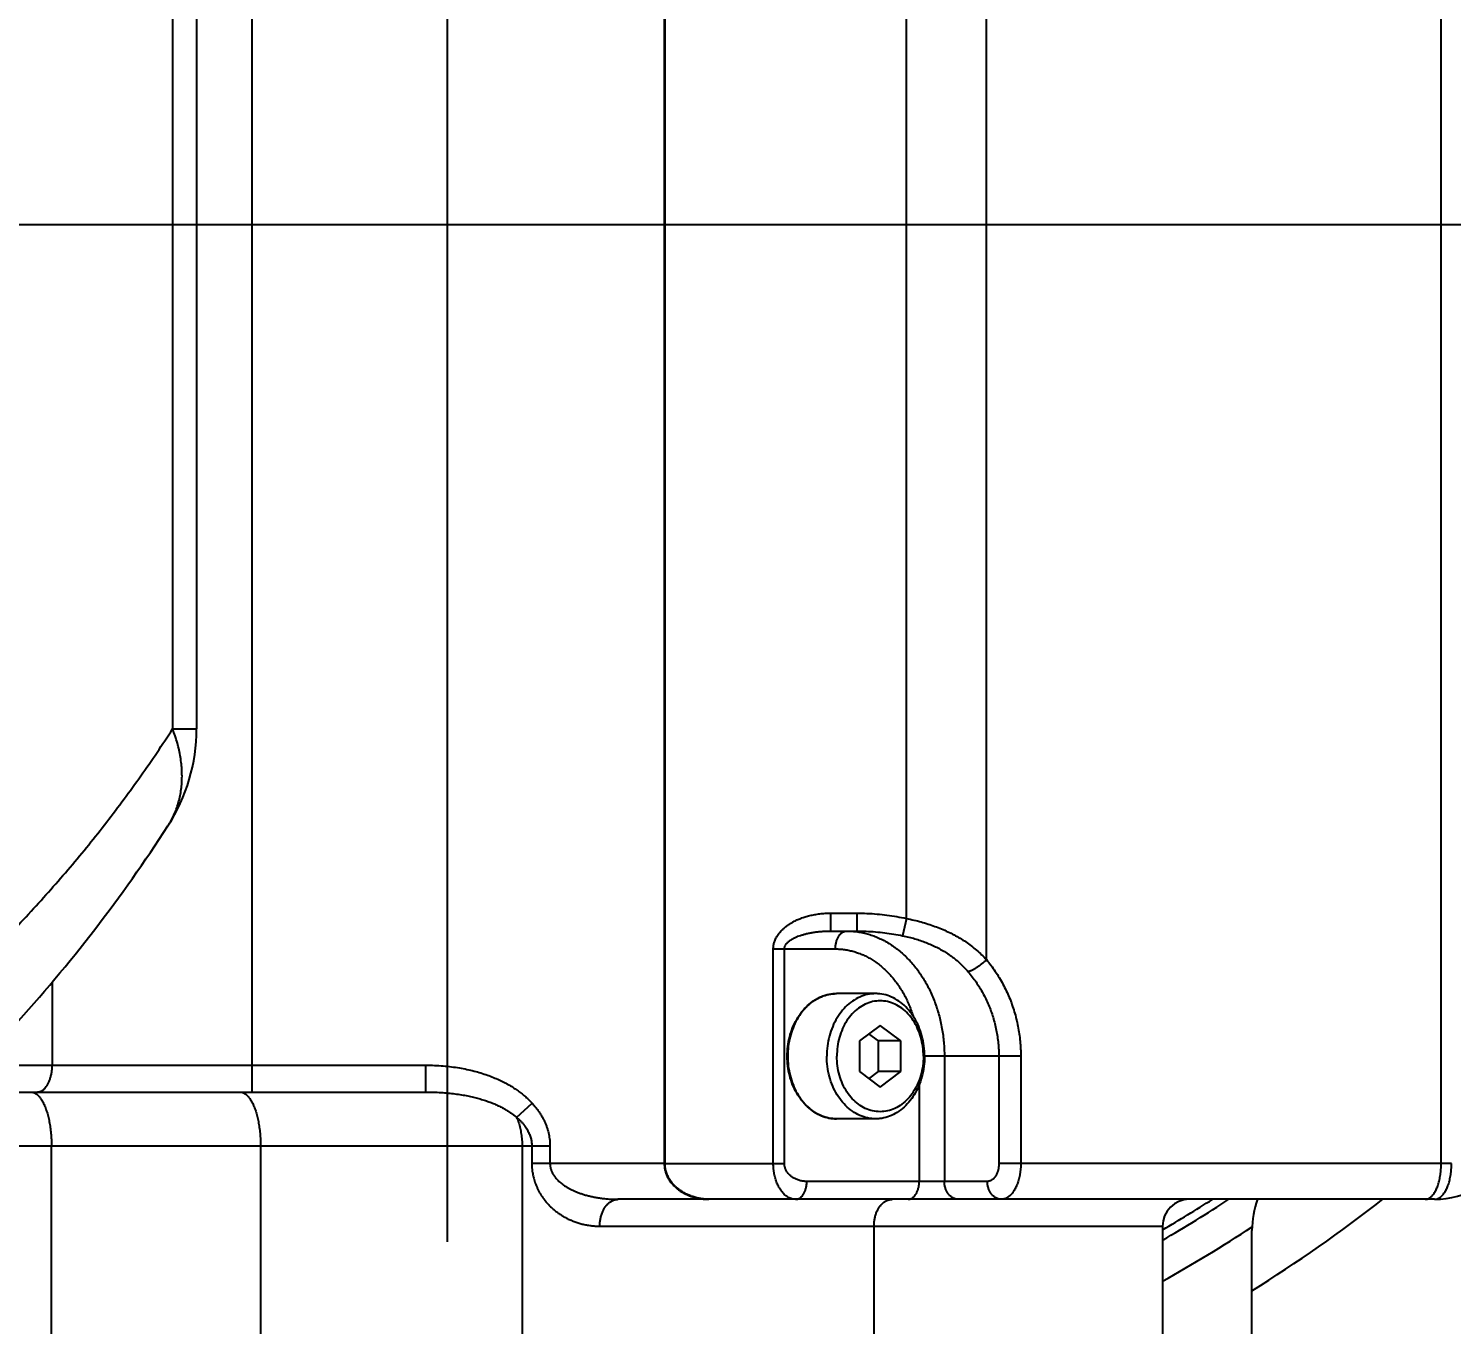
# Model space of a CAD drawing. Extents: x 0 to 3364, y 0 to 2376.
# Drawn here: x 1800.1 to 1879.7, y 1853 to 1925.4 of the extents above; entities that cross this region are included whole.
import ezdxf

# ---------------------------------------------------------------- set-up
doc = ezdxf.new("R2010")
doc.units = 0
doc.header["$LTSCALE"] = 185.02
doc.header["$PDMODE"] = 3
doc.header["$PDSIZE"] = 0.3125
doc.linetypes.add('CENTER', pattern=[0.6, 0.375, -0.075, 0.075, -0.075])
doc.layers.get('0').update_dxf_attribs({"linetype": 'CONTINUOUS'})
doc.layers.get('DEFPOINTS').update_dxf_attribs({"linetype": 'CONTINUOUS'})
doc.layers.add('95_ALL_DIM', color=7, linetype='CONTINUOUS')
doc.layers.add('DEFAULT_1', color=7, linetype='CENTER')
doc.styles.get("Standard").update_dxf_attribs({"font": 'txt', "width": 0.8})
doc.dimstyles.new('DIMSTYLE_5', dxfattribs={"dimtxt": 16, "dimasz": 6, "dimexe": 0.18, "dimexo": 0.0625, "dimgap": 0.09, "dimtad": 1, "dimdec": 3, "dimdsep": 46, "dimtxsty": 'Standard', "dimblk": 'OPEN', "dimblk1": 'OPEN', "dimblk2": 'OPEN', "dimcen": 0.09, "dimadec": 0, "dimazin": 0, "dimtp": 0.2, "dimtm": 0.2, "dimtfac": 1, "dimtdec": 3, "dimtofl": 0, "dimtmove": 0, "dimatfit": 3, "dimldrblk": 'OPEN', "dimfxl": 1, "dimtolj": 1, "dimarcsym": 0})

# ---------------------------------------------------------------- blocks, each defined once
blk = doc.blocks.new('_OPEN')
at = {"color": 0, "linetype": 'ByBlock'}
for p, q in [((0, 0), (-1, 0.233)), ((-1, -0.233), (0, 0)), ((-1, 0), (0, 0))]:
    blk.add_line(p, q, dxfattribs=at)
blk = doc.blocks.new('*D19')
at = {"layer": '95_ALL_DIM', "color": 0, "transparency": 16777216}
for p, q in [((2091.024, 1945.458), (2091.024, 1951.458)), ((1750.005, 1939.458), (2091.204, 1939.458)), ((1750.005, 1914.458), (2091.204, 1914.458)), ((2091.024, 1908.458), (2091.024, 1902.458))]:
    blk.add_line(p, q, dxfattribs=at)
at = {"layer": 'DEFPOINTS', "color": 0, "transparency": 16777216}
for p in [(1749.942, 1939.458), (1749.942, 1914.458), (2091.024, 1914.458)]:
    blk.add_point(p, dxfattribs=at)
at = {"layer": '95_ALL_DIM', "color": 0, "transparency": 16777216, "xscale": 6, "yscale": 6, "zscale": 6}
for p, rotation in [((2091.024, 1939.458), 270), ((2091.024, 1914.458), 90)]:
    blk.add_blockref('_OPEN', p, dxfattribs=dict(at, rotation=rotation))
at = {"layer": '95_ALL_DIM', "color": 0, "transparency": 16777216, "insert": (2082.934, 1926.741), "char_height": 16, "attachment_point": 5, "rotation": 90}
blk.add_mtext('\\A1;25', dxfattribs=at)

msp = doc.modelspace()

# ---------------------------------------------------------------- linework, layer by layer
for p, q in [((1835.6676, 1991.9577), (1835.6676, 1861.9577)), ((1835.7116, 1861.9577), (1835.7116, 1991.9577)), ((1879.1001, 1861.9577), (1879.1001, 1991.9577)), ((1812.6385, 1865.9577), (1812.6385, 1987.9577)), ((1853.6793, 1873.361), (1853.6793, 1980.5543)), ((1849.2071, 1875.6597), (1849.2071, 1978.2556)), ((1808.1842, 1967.6516), (1808.1842, 1886.2637)), ((1809.5239, 1967.6516), (1809.5239, 1886.2637)), ((1808.1842, 1886.2637), (1809.5239, 1886.2637)), ((1844.9655, 1875.9577), (1846.4372, 1875.9577)), ((1844.9655, 1875.9577), (1844.9655, 1874.9577)), ((1846.4372, 1875.9577), (1846.4372, 1874.9577)), ((1849.2071, 1875.6597), (1848.996, 1874.6969)), ((1844.9655, 1874.9577), (1846.4372, 1874.9577)), ((1841.7639, 1873.9577), (1845.2382, 1873.9577)), ((1841.7639, 1861.9577), (1841.7639, 1873.9577)), ((1842.3886, 1861.9577), (1842.3886, 1873.9576)), ((1801.4547, 1872.1036), (1801.4547, 1867.4577)), ((1847.4871, 1871.4577), (1845.3006, 1871.4577)), ((1847.7369, 1869.6777), (1846.5738, 1868.8177)), ((1848.9001, 1868.8177), (1847.7369, 1869.6777)), ((1846.5738, 1868.8177), (1846.5738, 1867.0977)), ((1847.6507, 1868.8177), (1847.1122, 1869.2158)), ((1848.9001, 1868.8177), (1847.6507, 1868.8177)), ((1847.6507, 1867.0977), (1847.6507, 1868.8177)), ((1848.9001, 1867.0977), (1848.9001, 1868.8177)), ((1855.6007, 1867.9577), (1850.2201, 1867.9577)), ((1851.3289, 1867.9577), (1851.3289, 1860.9577)), ((1854.3726, 1867.9576), (1854.3726, 1861.9577)), ((1855.6007, 1867.9577), (1855.6007, 1861.9577)), ((1781.182, 1867.4577), (1822.3356, 1867.4577)), ((1822.3356, 1865.9577), (1822.3356, 1867.4577)), ((1846.5738, 1867.0977), (1847.7369, 1866.2377)), ((1847.1122, 1866.6995), (1847.6507, 1867.0977)), ((1848.9001, 1867.0977), (1847.6507, 1867.0977)), ((1847.7369, 1866.2377), (1848.9001, 1867.0977)), ((1849.9234, 1866.3745), (1849.9234, 1860.9577)), ((1772.5239, 1865.9577), (1822.3356, 1865.9577)), ((1827.4171, 1864.5402), (1828.2803, 1865.3314)), ((1847.4871, 1864.4577), (1845.3006, 1864.4577)), ((1772.5239, 1862.9577), (1829.2797, 1862.9577)), ((1801.4124, 1841.9577), (1801.4124, 1862.9577)), ((1813.1003, 1862.9577), (1813.1003, 1841.9577)), ((1827.7228, 1862.9577), (1827.7228, 1841.9577)), ((1828.2636, 1862.9576), (1828.2636, 1861.9577)), ((1829.2797, 1862.9577), (1829.2797, 1861.9577)), ((1835.6676, 1861.9577), (1828.2636, 1861.9577)), ((1835.7116, 1861.9577), (1842.3886, 1861.9577)), ((1879.6798, 1861.9577), (1854.3726, 1861.9577)), ((1853.7337, 1860.9577), (1843.6386, 1860.9577)), ((1878.7274, 1859.9577), (1833.0806, 1859.9577)), ((1832.0645, 1858.4577), (1863.5239, 1858.4577)), ((1847.3933, 1858.4577), (1847.3933, 1841.9577)), ((1863.5239, 1858.4577), (1863.5239, 1841.9577)), ((1868.5239, 1850.9577), (1868.5239, 1858.219))]:
    msp.add_line(p, q)
for centre, radius, start, end in [((1799.5239, 1886.2637), 10, 327.14012, 360), ((1736.5239, 1926.9577), 85, 317.569236, 327.14012), ((1878.7274, 1864.9577), 5, 269.999977, 329.2), ((1865.0239, 1858.4577), 1.5, 90, 180), ((1823.5239, 1926.9577), 80, 300.000217, 303.122204), ((1823.5239, 1926.9577), 79.5, 300.210819, 302.562345), ((1873.5239, 1858.219), 5, 159.651408, 180), ((1823.5239, 1926.9577), 85, 301.96602, 307.978632), ((1823.5239, 1926.9577), 82, 299.19667, 303.286465)]:
    msp.add_arc(centre, radius, start, end)
for points, start_tangent, end_tangent in [([(1799.1316, 1874.8551), (1800.2724, 1876.0628), (1801.3796, 1877.288), (1802.4532, 1878.5298), (1803.493, 1879.7869), (1804.4986, 1881.0578), (1805.4702, 1882.3415), (1806.408, 1883.6375), (1807.3127, 1884.9452), (1808.1842, 1886.2637)], (0.694701, 0.7192986), (0.542586, 0.8400003)), ([(1807.9239, 1880.8378), (1808.1005, 1881.1346), (1808.2553, 1881.4444), (1808.3878, 1881.7664), (1808.4979, 1882.0999), (1808.5852, 1882.4439), (1808.6494, 1882.7977), (1808.6905, 1883.1603), (1808.7083, 1883.5307), (1808.7027, 1883.9081), (1808.6738, 1884.2915), (1808.6217, 1884.6799), (1808.5464, 1885.0723), (1808.4482, 1885.4677), (1808.3274, 1885.8652), (1808.1842, 1886.2637)], (0.5425864, 0.84), (-0.3604909, 0.9327627)), ([(1841.7639, 1873.9577), (1841.7666, 1874.0405), (1841.7751, 1874.1251), (1841.79, 1874.2125), (1841.8121, 1874.3035), (1841.8427, 1874.3988), (1841.8831, 1874.4983), (1841.9347, 1874.6021), (1841.9987, 1874.7095), (1842.0764, 1874.8195), (1842.1687, 1874.9311), (1842.2764, 1875.0431), (1842.4006, 1875.1546), (1842.5424, 1875.2649), (1842.703, 1875.3727), (1842.8833, 1875.4769), (1843.0838, 1875.5758), (1843.3047, 1875.6675), (1843.5455, 1875.7502), (1843.8043, 1875.8215), (1844.0781, 1875.8793), (1844.3644, 1875.9221), (1844.661, 1875.9486), (1844.9655, 1875.9577)], (0.000018, 1), (1, -0.0000056)), ([(1846.4372, 1875.9577), (1847.0021, 1875.9455), (1847.5633, 1875.9092), (1848.119, 1875.8491), (1848.6675, 1875.7658), (1849.2071, 1875.6597)], (1, -0.0000003), (0.9767894, -0.2142019)), ([(1849.2071, 1875.6597), (1849.6255, 1875.5694), (1850.0292, 1875.4666), (1850.4213, 1875.3502), (1850.8017, 1875.2199), (1851.1692, 1875.0759), (1851.525, 1874.9173), (1851.8696, 1874.7435), (1852.2022, 1874.5543), (1852.5235, 1874.3488), (1852.8327, 1874.1266), (1853.1288, 1873.888), (1853.4112, 1873.6328), (1853.6793, 1873.361)], (0.9810751, -0.1936276), (0.6813685, -0.7319406)), ([(1842.3886, 1873.9576), (1842.3908, 1873.9991), (1842.3976, 1874.0414), (1842.4096, 1874.0851), (1842.4274, 1874.1306), (1842.452, 1874.1782), (1842.4845, 1874.228), (1842.526, 1874.2799), (1842.5776, 1874.3336), (1842.6401, 1874.3886), (1842.7144, 1874.4444), (1842.8011, 1874.5004), (1842.901, 1874.5561), (1843.0152, 1874.6113), (1843.1445, 1874.6652), (1843.2895, 1874.7173), (1843.451, 1874.7667), (1843.6288, 1874.8126), (1843.8226, 1874.8539), (1844.0308, 1874.8896), (1844.2512, 1874.9185), (1844.4817, 1874.9399), (1844.7204, 1874.9531), (1844.9654, 1874.9577)], (0.0000117, 1), (1, -0.000001)), ([(1845.2382, 1873.9577), (1845.2408, 1874.0499), (1845.2488, 1874.1414), (1845.262, 1874.2313), (1845.2803, 1874.3189), (1845.3036, 1874.4034), (1845.3317, 1874.4841), (1845.3643, 1874.5603), (1845.4012, 1874.6313), (1845.442, 1874.6967), (1845.4864, 1874.7557), (1845.534, 1874.8079), (1845.5844, 1874.8528), (1845.6372, 1874.8901), (1845.6919, 1874.9195), (1845.7481, 1874.9406), (1845.8052, 1874.9534), (1845.8628, 1874.9577)], (0, 1), (1, 0)), ([(1845.8628, 1874.9577), (1846.1693, 1874.9466), (1846.4748, 1874.9136), (1846.7784, 1874.8588), (1847.0792, 1874.7821), (1847.376, 1874.6841), (1847.6682, 1874.5648), (1847.9546, 1874.4248), (1848.2345, 1874.2644), (1848.5069, 1874.0842), (1848.771, 1873.8847), (1849.0259, 1873.6666), (1849.2709, 1873.4305), (1849.5052, 1873.1771), (1849.728, 1872.9074), (1849.9386, 1872.6221), (1850.1364, 1872.3221), (1850.3208, 1872.0083), (1850.4911, 1871.6819), (1850.6469, 1871.3437), (1850.7876, 1870.9948), (1850.9129, 1870.6364), (1851.0222, 1870.2696), (1851.1153, 1869.8955), (1851.1919, 1869.5153), (1851.2517, 1869.1302), (1851.2946, 1868.7414), (1851.3203, 1868.3501), (1851.3289, 1867.9577)], (1, 0), (0, -1)), ([(1846.4372, 1874.9577), (1846.9591, 1874.947), (1847.4775, 1874.9152), (1847.9908, 1874.8627), (1848.4975, 1874.7898), (1848.996, 1874.6969)], (1, -0.0000002), (0.9791017, -0.2033712)), ([(1848.996, 1874.6969), (1849.3434, 1874.6179), (1849.6777, 1874.5279), (1850.0014, 1874.4261), (1850.3147, 1874.3121), (1850.6166, 1874.1861), (1850.9081, 1874.0474), (1851.1898, 1873.8953), (1851.4609, 1873.7297), (1851.7222, 1873.5499), (1851.973, 1873.3555), (1852.2126, 1873.1467), (1852.4404, 1872.9234), (1852.6562, 1872.6856)], (0.9791014, -0.2033727), (0.6499951, -0.7599384)), ([(1845.2382, 1873.9577), (1845.5008, 1873.9482), (1845.7627, 1873.9199), (1846.0229, 1873.8729), (1846.2807, 1873.8072), (1846.5352, 1873.7232), (1846.7856, 1873.621), (1847.0311, 1873.5009), (1847.271, 1873.3635), (1847.5045, 1873.209), (1847.7308, 1873.038), (1847.9494, 1872.851), (1848.1593, 1872.6486), (1848.3601, 1872.4315), (1848.5511, 1872.2003), (1848.7316, 1871.9557), (1848.9012, 1871.6986), (1849.0592, 1871.4297), (1849.2052, 1871.1498), (1849.3388, 1870.86), (1849.4594, 1870.5609), (1849.5667, 1870.2537), (1849.5833, 1870.2019)], (1, 0), (0.3003932, -0.9538154)), ([(1853.6793, 1873.361), (1853.6158, 1873.2966), (1853.5488, 1873.2327), (1853.4791, 1873.17), (1853.4072, 1873.109), (1853.3337, 1873.0503), (1853.2593, 1872.9943), (1853.1846, 1872.9415), (1853.1104, 1872.8925), (1853.0373, 1872.8477), (1852.9658, 1872.8074), (1852.8968, 1872.7721), (1852.8308, 1872.742), (1852.7683, 1872.7174), (1852.7099, 1872.6986), (1852.6562, 1872.6856)], (-0.6905992, -0.7232377), (-0.9815801, -0.1910509)), ([(1853.6793, 1873.361), (1853.9352, 1873.0387), (1854.1748, 1872.7022), (1854.3974, 1872.3527), (1854.6024, 1871.9914), (1854.7893, 1871.6191), (1854.9577, 1871.2369), (1855.1071, 1870.8459), (1855.2373, 1870.4475), (1855.3479, 1870.0424), (1855.4387, 1869.6315), (1855.5096, 1869.2159), (1855.5603, 1868.7973), (1855.5906, 1868.3774), (1855.6007, 1867.9577)], (0.6422053, -0.7665326), (0.000002, -1)), ([(1852.6562, 1872.6856), (1852.8848, 1872.4036), (1853.0989, 1872.1091), (1853.2977, 1871.8033), (1853.4808, 1871.4872), (1853.6478, 1871.1614), (1853.7982, 1870.827), (1853.9317, 1870.4849), (1854.048, 1870.1363), (1854.1467, 1869.7818), (1854.2279, 1869.4223), (1854.2912, 1869.0587), (1854.3365, 1868.6924), (1854.3636, 1868.3249), (1854.3726, 1867.9576)], (0.6499932, -0.75994), (0.0000007, -1)), ([(1842.5457, 1867.9577), (1842.5796, 1868.5059), (1842.6807, 1869.0407), (1842.8464, 1869.5488), (1843.0727, 1870.0177), (1843.3541, 1870.4357), (1843.6835, 1870.7922), (1844.0525, 1871.0785), (1844.4517, 1871.2877), (1844.8711, 1871.4149), (1845.3006, 1871.4577)], (0, 1), (1, 0)), ([(1845.3006, 1871.4577), (1844.8731, 1871.4146), (1844.4561, 1871.2864), (1844.0598, 1871.0761), (1843.6942, 1870.7892), (1843.3682, 1870.4327), (1843.0897, 1870.0152), (1842.8655, 1869.5466), (1842.7013, 1869.0389), (1842.6012, 1868.505), (1842.5676, 1867.9577)], (-1, 0), (0, -1)), ([(1847.4871, 1871.4576), (1847.2614, 1871.4457), (1846.8161, 1871.3506), (1846.3892, 1871.1629), (1845.9922, 1870.8877), (1845.636, 1870.5327), (1845.3303, 1870.1074), (1845.0834, 1869.6235), (1844.9021, 1869.0941), (1844.7913, 1868.5337), (1844.754, 1867.9577)], (-1, 0), (0, -1)), ([(1850.2201, 1867.9577), (1850.1828, 1868.5337), (1850.072, 1869.0941), (1849.8907, 1869.6235), (1849.6438, 1870.1074), (1849.3381, 1870.5327), (1848.9819, 1870.8877), (1848.5849, 1871.1629), (1848.158, 1871.3506), (1847.7127, 1871.4457), (1847.4871, 1871.4576)], (0, 1), (-1, 0)), ([(1850.1576, 1867.9577), (1850.1209, 1868.496), (1850.0116, 1869.0179), (1849.8333, 1869.5077), (1849.5913, 1869.9503), (1849.2929, 1870.3324), (1848.9473, 1870.6423), (1848.5649, 1870.8707), (1848.1573, 1871.0106), (1847.7369, 1871.0577), (1847.3166, 1871.0106), (1846.909, 1870.8707), (1846.5266, 1870.6423), (1846.1809, 1870.3324), (1845.8826, 1869.9503), (1845.6406, 1869.5077), (1845.4622, 1869.0179), (1845.353, 1868.496), (1845.3162, 1867.9577)], (0, 1), (0, -1)), ([(1845.3006, 1864.4577), (1844.8713, 1864.5003), (1844.4519, 1864.6276), (1844.0526, 1864.8367), (1843.6834, 1865.1232), (1843.3539, 1865.4799), (1843.0725, 1865.8981), (1842.8461, 1866.3671), (1842.6805, 1866.8751), (1842.5796, 1867.4097), (1842.5457, 1867.9577)], (-1, 0), (0, 1)), ([(1842.5676, 1867.9577), (1842.6012, 1867.4103), (1842.7013, 1866.8764), (1842.8655, 1866.3687), (1843.0897, 1865.9001), (1843.3682, 1865.4826), (1843.6942, 1865.1261), (1844.0598, 1864.8392), (1844.4561, 1864.629), (1844.8731, 1864.5007), (1845.3006, 1864.4577)], (0, -1), (1, 0)), ([(1847.4871, 1864.4577), (1847.2614, 1864.4696), (1846.8161, 1864.5648), (1846.3892, 1864.7524), (1845.9922, 1865.0276), (1845.636, 1865.3826), (1845.3303, 1865.8079), (1845.0834, 1866.2918), (1844.9021, 1866.8212), (1844.7913, 1867.3816), (1844.754, 1867.9577)], (-1, 0), (0, 1)), ([(1850.1576, 1867.9577), (1850.1209, 1867.4193), (1850.0116, 1866.8974), (1849.8333, 1866.4077), (1849.5913, 1865.965), (1849.2929, 1865.5829), (1848.9473, 1865.273), (1848.5649, 1865.0446), (1848.1573, 1864.9047), (1847.7369, 1864.8577), (1847.3166, 1864.9047), (1846.909, 1865.0446), (1846.5266, 1865.273), (1846.1809, 1865.5829), (1845.8826, 1865.965), (1845.6406, 1866.4077), (1845.4622, 1866.8974), (1845.353, 1867.4193), (1845.3162, 1867.9577)], (0, -1), (0, 1)), ([(1850.2201, 1867.9577), (1850.1828, 1867.3816), (1850.072, 1866.8212), (1849.8907, 1866.2918), (1849.6438, 1865.8079), (1849.3381, 1865.3826), (1848.9819, 1865.0276), (1848.5849, 1864.7524), (1848.158, 1864.5648), (1847.7127, 1864.4696), (1847.4871, 1864.4577)], (0, -1), (-1, 0)), ([(1800.6159, 1865.9577), (1800.6731, 1865.9611), (1800.7301, 1865.9716), (1800.7865, 1865.989), (1800.8422, 1866.0133), (1800.8968, 1866.0443), (1800.95, 1866.0818), (1801.0018, 1866.1258), (1801.0517, 1866.176), (1801.0996, 1866.2322), (1801.1452, 1866.2941), (1801.1884, 1866.3614), (1801.2289, 1866.4338), (1801.2665, 1866.511), (1801.3011, 1866.5926), (1801.3325, 1866.6783), (1801.3606, 1866.7676), (1801.3852, 1866.8601), (1801.4062, 1866.9553), (1801.4236, 1867.053), (1801.4371, 1867.1525), (1801.4468, 1867.2534), (1801.4527, 1867.3553), (1801.4547, 1867.4577)], (1, 0), (0, 1)), ([(1822.3356, 1867.4577), (1822.8318, 1867.4475), (1823.3104, 1867.4179), (1823.771, 1867.3701), (1824.2134, 1867.3053), (1824.6365, 1867.2247), (1825.0388, 1867.13), (1825.42, 1867.0224), (1825.78, 1866.9033), (1826.1187, 1866.774), (1826.4364, 1866.6358), (1826.7334, 1866.4898), (1827.0102, 1866.3372), (1827.2672, 1866.1788), (1827.5052, 1866.0158), (1827.7247, 1865.8489), (1827.9264, 1865.6789), (1828.1113, 1865.5063), (1828.2803, 1865.3314)], (1, 0.0000009), (0.6757111, -0.7371666)), ([(1800.2576, 1865.9577), (1800.3247, 1865.9526), (1800.3917, 1865.9374), (1800.4581, 1865.9121), (1800.5239, 1865.8768), (1800.5888, 1865.8316), (1800.6526, 1865.7767), (1800.715, 1865.7123), (1800.7759, 1865.6386), (1800.835, 1865.5557), (1800.8922, 1865.4641), (1800.9472, 1865.364), (1800.9999, 1865.2558), (1801.0501, 1865.1398), (1801.0976, 1865.0164), (1801.1422, 1864.886), (1801.1839, 1864.7491), (1801.2224, 1864.6062), (1801.2577, 1864.4577), (1801.2896, 1864.304), (1801.318, 1864.1459), (1801.3428, 1863.9837), (1801.3639, 1863.8181), (1801.3813, 1863.6495), (1801.3949, 1863.4786), (1801.4046, 1863.3059), (1801.4104, 1863.1321), (1801.4124, 1862.9577)], (1, 0), (0, -1)), ([(1811.9455, 1865.9577), (1812.0126, 1865.9526), (1812.0795, 1865.9374), (1812.146, 1865.9121), (1812.2118, 1865.8768), (1812.2767, 1865.8316), (1812.3404, 1865.7767), (1812.4029, 1865.7123), (1812.4637, 1865.6386), (1812.5229, 1865.5557), (1812.58, 1865.4641), (1812.6351, 1865.364), (1812.6878, 1865.2558), (1812.7379, 1865.1398), (1812.7854, 1865.0164), (1812.8301, 1864.886), (1812.8718, 1864.7491), (1812.9103, 1864.6062), (1812.9456, 1864.4577), (1812.9774, 1864.304), (1813.0058, 1864.1459), (1813.0306, 1863.9837), (1813.0518, 1863.8181), (1813.0691, 1863.6495), (1813.0827, 1863.4786), (1813.0925, 1863.3059), (1813.0983, 1863.1321), (1813.1003, 1862.9577)], (1, 0), (0, -1)), ([(1822.3356, 1865.9577), (1822.7701, 1865.9509), (1823.1872, 1865.9311), (1823.587, 1865.8993), (1823.9694, 1865.8561), (1824.3338, 1865.8024), (1824.6789, 1865.7392), (1825.0048, 1865.6675), (1825.3116, 1865.5881), (1825.5994, 1865.5019), (1825.8686, 1865.4098), (1826.1196, 1865.3124), (1826.353, 1865.2107), (1826.5692, 1865.1051), (1826.769, 1864.9964), (1826.9529, 1864.8852), (1827.1217, 1864.7718), (1827.2761, 1864.6567), (1827.4171, 1864.5401)], (1, 0.0000002), (0.7534668, -0.6574859)), ([(1828.2803, 1865.3314), (1828.4344, 1865.1543), (1828.5741, 1864.9759), (1828.6994, 1864.797), (1828.8105, 1864.6189), (1828.9077, 1864.4424), (1828.9917, 1864.2684), (1829.0633, 1864.0968), (1829.1236, 1863.9276), (1829.1731, 1863.7607), (1829.2125, 1863.5962), (1829.2424, 1863.4338), (1829.2633, 1863.2735), (1829.2757, 1863.1149), (1829.2797, 1862.9577)], (0.6757133, -0.7371645), (0.0000084, -1)), ([(1827.4171, 1864.5401), (1827.4739, 1864.3961), (1827.5253, 1864.2477), (1827.571, 1864.0953), (1827.6109, 1863.9394), (1827.6449, 1863.7804), (1827.6728, 1863.6189), (1827.6946, 1863.4554), (1827.7102, 1863.2904), (1827.7196, 1863.1243), (1827.7228, 1862.9577)], (0.3876865, -0.9217913), (0, -1)), ([(1827.4171, 1864.5401), (1827.5476, 1864.4221), (1827.666, 1864.3031), (1827.7721, 1864.1839), (1827.8662, 1864.0651), (1827.9485, 1863.9475), (1828.0196, 1863.8315), (1828.0803, 1863.7171), (1828.1314, 1863.6043), (1828.1733, 1863.493), (1828.2067, 1863.3833), (1828.232, 1863.2751), (1828.2497, 1863.1682), (1828.2602, 1863.0625), (1828.2636, 1862.9576)], (0.7586973, -0.6514433), (0.0000047, -1)), ([(1828.2636, 1861.9577), (1828.2659, 1861.8368), (1828.2728, 1861.7144), (1828.2846, 1861.5902), (1828.3017, 1861.4637), (1828.3243, 1861.3348), (1828.353, 1861.2031), (1828.3882, 1861.0688), (1828.4305, 1860.9319), (1828.4804, 1860.7925), (1828.5386, 1860.6506), (1828.6056, 1860.5068), (1828.6817, 1860.3619), (1828.767, 1860.217), (1828.8618, 1860.073), (1828.9663, 1859.9302), (1829.0813, 1859.7888), (1829.2072, 1859.6496), (1829.3443, 1859.5131), (1829.4929, 1859.3804), (1829.6531, 1859.2523), (1829.8249, 1859.1298), (1830.0083, 1859.0141), (1830.2029, 1858.9062), (1830.4082, 1858.8075), (1830.6237, 1858.7189), (1830.8485, 1858.6416), (1831.0811, 1858.5768), (1831.3202, 1858.5254), (1831.5645, 1858.4881), (1831.813, 1858.4653), (1832.0645, 1858.4577)], (0.0000073, -1), (1, 0.0000013)), ([(1829.2797, 1861.9577), (1829.282, 1861.8886), (1829.2889, 1861.8187), (1829.3007, 1861.7477), (1829.3177, 1861.6754), (1829.3404, 1861.6017), (1829.3691, 1861.5265), (1829.4043, 1861.4497), (1829.4466, 1861.3715), (1829.4965, 1861.2918), (1829.5547, 1861.2108), (1829.6217, 1861.1286), (1829.6978, 1861.0458), (1829.7831, 1860.963), (1829.8778, 1860.8807), (1829.9824, 1860.7991), (1830.0974, 1860.7183), (1830.2233, 1860.6387), (1830.3604, 1860.5608), (1830.509, 1860.4849), (1830.6691, 1860.4117), (1830.841, 1860.3417), (1831.0243, 1860.2756), (1831.2189, 1860.214), (1831.4243, 1860.1575), (1831.6398, 1860.1069), (1831.8645, 1860.0628), (1832.0972, 1860.0258), (1832.3363, 1859.9964), (1832.5806, 1859.975), (1832.8291, 1859.962), (1833.0806, 1859.9577)], (0.0000058, -1), (1, 0.0000002)), ([(1835.6676, 1861.9577), (1835.6701, 1861.8686), (1835.6776, 1861.7795), (1835.6901, 1861.69), (1835.7079, 1861.6), (1835.7312, 1861.5094), (1835.7603, 1861.4182), (1835.7955, 1861.3262), (1835.8373, 1861.2334), (1835.8861, 1861.1399), (1835.9426, 1861.0459), (1836.0071, 1860.9514), (1836.0805, 1860.8568), (1836.1632, 1860.7624), (1836.2558, 1860.6689), (1836.359, 1860.5769), (1836.4731, 1860.4872), (1836.5985, 1860.4007), (1836.7353, 1860.3184), (1836.8835, 1860.2417), (1837.0427, 1860.1716), (1837.2121, 1860.1095), (1837.3909, 1860.0566), (1837.5776, 1860.0141), (1837.7706, 1859.983), (1837.968, 1859.964), (1838.1676, 1859.9577)], (0, -1), (1, 0)), ([(1838.1676, 1859.958), (1837.9647, 1859.9674), (1837.7221, 1859.9964), (1837.4875, 1860.0434), (1837.2645, 1860.1067), (1837.0556, 1860.1843), (1836.8628, 1860.2737), (1836.687, 1860.3726), (1836.5287, 1860.4786), (1836.3878, 1860.5897), (1836.2635, 1860.7042), (1836.155, 1860.8205), (1836.0612, 1860.9376), (1835.9809, 1861.0546), (1835.9131, 1861.1709), (1835.8566, 1861.2863), (1835.8105, 1861.4005), (1835.774, 1861.5136), (1835.7462, 1861.6256), (1835.7268, 1861.7368), (1835.7154, 1861.8474), (1835.7116, 1861.9577)], (-0.9999012, 0.0140533), (0, 1)), ([(1843.0139, 1859.9577), (1842.9098, 1859.9646), (1842.8066, 1859.9853), (1842.7053, 1860.0195), (1842.6069, 1860.0666), (1842.512, 1860.1259), (1842.4215, 1860.1966), (1842.3358, 1860.2775), (1842.2555, 1860.3678), (1842.1809, 1860.4664), (1842.1123, 1860.5723), (1842.0499, 1860.6844), (1841.9938, 1860.8019), (1841.9439, 1860.9238), (1841.9002, 1861.0495), (1841.8627, 1861.1782), (1841.8314, 1861.3091), (1841.8063, 1861.4412), (1841.7872, 1861.5733), (1841.774, 1861.7042), (1841.7663, 1861.8326), (1841.7639, 1861.9577)], (-1, -0.0000031), (-0.0000429, 1)), ([(1843.6386, 1860.9577), (1843.5345, 1860.9611), (1843.4313, 1860.9715), (1843.3301, 1860.9886), (1843.2316, 1861.0121), (1843.1367, 1861.0418), (1843.0461, 1861.0771), (1842.9605, 1861.1176), (1842.8802, 1861.1627), (1842.8056, 1861.212), (1842.737, 1861.265), (1842.6746, 1861.321), (1842.6184, 1861.3798), (1842.5686, 1861.4407), (1842.5249, 1861.5036), (1842.4874, 1861.5679), (1842.4561, 1861.6334), (1842.431, 1861.6994), (1842.4119, 1861.7655), (1842.3987, 1861.8309), (1842.391, 1861.8951), (1842.3886, 1861.9577)], (-1, 0.0000003), (-0.0000135, 1)), ([(1854.3726, 1861.9577), (1854.3708, 1861.8832), (1854.3655, 1861.8091), (1854.3567, 1861.7359), (1854.3444, 1861.6638), (1854.3287, 1861.5934), (1854.3097, 1861.525), (1854.2875, 1861.459), (1854.2622, 1861.3957), (1854.2339, 1861.3355), (1854.2028, 1861.2788), (1854.1691, 1861.2258), (1854.1329, 1861.1769), (1854.0945, 1861.1323), (1854.054, 1861.0924), (1854.0117, 1861.0573), (1853.9678, 1861.0272), (1853.9226, 1861.0024), (1853.8764, 1860.9829), (1853.8293, 1860.9689), (1853.7816, 1860.9605), (1853.7337, 1860.9577)], (-0.0000043, -1), (-1, -0.0000099)), ([(1855.6007, 1861.9577), (1855.5977, 1861.8087), (1855.5887, 1861.6606), (1855.5737, 1861.5141), (1855.5528, 1861.37), (1855.5261, 1861.2292), (1855.4938, 1861.0924), (1855.456, 1860.9603), (1855.413, 1860.8337), (1855.3649, 1860.7133), (1855.3121, 1860.5999), (1855.2547, 1860.4939), (1855.1932, 1860.3961), (1855.1279, 1860.307), (1855.0591, 1860.2271), (1854.9872, 1860.1569), (1854.9126, 1860.0968), (1854.8358, 1860.0471), (1854.7571, 1860.0081), (1854.677, 1859.9801), (1854.596, 1859.9633), (1854.5146, 1859.9577)], (-0.0000021, -1), (-1, -0.0000021)), ([(1878.2057, 1859.9577), (1878.2759, 1859.9638), (1878.3456, 1859.9823), (1878.4145, 1860.0129), (1878.4821, 1860.0555), (1878.548, 1860.1099), (1878.6117, 1860.1756), (1878.673, 1860.2524), (1878.7314, 1860.3396), (1878.7866, 1860.4368), (1878.8381, 1860.5434), (1878.8858, 1860.6588), (1878.9293, 1860.7821), (1878.9683, 1860.9127), (1879.0026, 1861.0497), (1879.032, 1861.1923), (1879.0563, 1861.3396), (1879.0754, 1861.4908), (1879.0891, 1861.6448), (1879.0974, 1861.8007), (1879.1001, 1861.9577)], (1, 0), (0, 1)), ([(1878.7274, 1859.9577), (1878.8021, 1859.9638), (1878.8764, 1859.9823), (1878.9498, 1860.0129), (1879.0217, 1860.0555), (1879.0919, 1860.1099), (1879.1598, 1860.1756), (1879.225, 1860.2524), (1879.2872, 1860.3396), (1879.346, 1860.4368), (1879.4009, 1860.5434), (1879.4516, 1860.6588), (1879.4979, 1860.7821), (1879.5395, 1860.9127), (1879.576, 1861.0497), (1879.6073, 1861.1923), (1879.6332, 1861.3396), (1879.6535, 1861.4908), (1879.6681, 1861.6448), (1879.6769, 1861.8007), (1879.6798, 1861.9577)], (1, 0), (0, 1)), ([(1843.0139, 1859.9577), (1843.0715, 1859.9619), (1843.1287, 1859.9747), (1843.1849, 1859.9958), (1843.2396, 1860.0252), (1843.2923, 1860.0625), (1843.3428, 1860.1074), (1843.3904, 1860.1596), (1843.4348, 1860.2186), (1843.4756, 1860.284), (1843.5124, 1860.355), (1843.545, 1860.4312), (1843.5731, 1860.5119), (1843.5964, 1860.5964), (1843.6147, 1860.684), (1843.628, 1860.7739), (1843.6359, 1860.8654), (1843.6386, 1860.9577)], (1, 0), (0, 1)), ([(1849.2987, 1859.9577), (1849.3563, 1859.9619), (1849.4135, 1859.9747), (1849.4696, 1859.9958), (1849.5243, 1860.0252), (1849.5771, 1860.0625), (1849.6275, 1860.1074), (1849.6751, 1860.1596), (1849.7195, 1860.2186), (1849.7603, 1860.284), (1849.7972, 1860.355), (1849.8298, 1860.4312), (1849.8579, 1860.5119), (1849.8812, 1860.5964), (1849.8995, 1860.684), (1849.9127, 1860.7739), (1849.9207, 1860.8654), (1849.9234, 1860.9577)], (1, 0), (0, 1)), ([(1852.1098, 1859.9577), (1852.0378, 1859.9619), (1851.9663, 1859.9747), (1851.8961, 1859.9958), (1851.8277, 1860.0252), (1851.7617, 1860.0625), (1851.6987, 1860.1074), (1851.6392, 1860.1596), (1851.5837, 1860.2186), (1851.5327, 1860.284), (1851.4867, 1860.355), (1851.4459, 1860.4312), (1851.4108, 1860.5119), (1851.3817, 1860.5964), (1851.3587, 1860.684), (1851.3422, 1860.7739), (1851.3323, 1860.8654), (1851.3289, 1860.9577)], (-1, 0), (0, 1)), ([(1854.5146, 1859.9577), (1854.4426, 1859.9619), (1854.3711, 1859.9747), (1854.3009, 1859.9958), (1854.2325, 1860.0252), (1854.1665, 1860.0625), (1854.1035, 1860.1074), (1854.044, 1860.1596), (1853.9885, 1860.2186), (1853.9375, 1860.284), (1853.8915, 1860.355), (1853.8507, 1860.4312), (1853.8156, 1860.5119), (1853.7865, 1860.5964), (1853.7635, 1860.684), (1853.747, 1860.7739), (1853.7371, 1860.8654), (1853.7337, 1860.9577)], (-1, 0), (0, 1)), ([(1832.0645, 1858.4577), (1832.0671, 1858.5647), (1832.0749, 1858.6711), (1832.0877, 1858.7765), (1832.1057, 1858.8803), (1832.1286, 1858.9818), (1832.1563, 1859.0808), (1832.1888, 1859.1765), (1832.2258, 1859.2686), (1832.2672, 1859.3566), (1832.3127, 1859.4399), (1832.3621, 1859.5183), (1832.4152, 1859.5913), (1832.4717, 1859.6585), (1832.5313, 1859.7195), (1832.5937, 1859.7742), (1832.6585, 1859.8221), (1832.7255, 1859.8631), (1832.7943, 1859.8969), (1832.8646, 1859.9234), (1832.936, 1859.9424), (1833.0081, 1859.9538), (1833.0806, 1859.9577)], (0, 1), (1, 0)), ([(1838.2116, 1859.9577), (1838.1676, 1859.958)], (-1, 0), (-0.9999012, 0.0140533)), ([(1847.3933, 1858.4577), (1847.3957, 1858.56), (1847.4028, 1858.6619), (1847.4146, 1858.7628), (1847.431, 1858.8623), (1847.452, 1858.96), (1847.4775, 1859.0553), (1847.5073, 1859.1477), (1847.5413, 1859.237), (1847.5793, 1859.3227), (1847.6212, 1859.4043), (1847.6668, 1859.4815), (1847.7159, 1859.5539), (1847.7682, 1859.6212), (1847.8235, 1859.6831), (1847.8815, 1859.7393), (1847.942, 1859.7895), (1848.0046, 1859.8335), (1848.0692, 1859.871), (1848.1353, 1859.902), (1848.2027, 1859.9263), (1848.2711, 1859.9437), (1848.3401, 1859.9542), (1848.4094, 1859.9577)], (0, 1), (1, 0))]:
    msp.add_spline(points, degree=3, dxfattribs=dict(start_tangent=start_tangent, end_tangent=end_tangent))
at = {"layer": 'DEFAULT_1'}
msp.add_line((1823.5239, 1926.9577), (1823.5239, 1812.845), dxfattribs=at)

# ---------------------------------------------------------------- dimensions: what is measured, and where the dimension line sits
at = {"layer": '95_ALL_DIM'}
dim = msp.add_linear_dim(base=(2091.0239, 1914.4577), p1=(1749.9424, 1939.4577), p2=(1749.9424, 1914.4577), angle=270, dimstyle='DIMSTYLE_5', dxfattribs=at)
dim.commit()
dim.dimension.update_dxf_attribs({"geometry": '*D19', "text_midpoint": (2091.0239, 1926.7408), "dimtype": 160})

doc.saveas('drawing.dxf')
